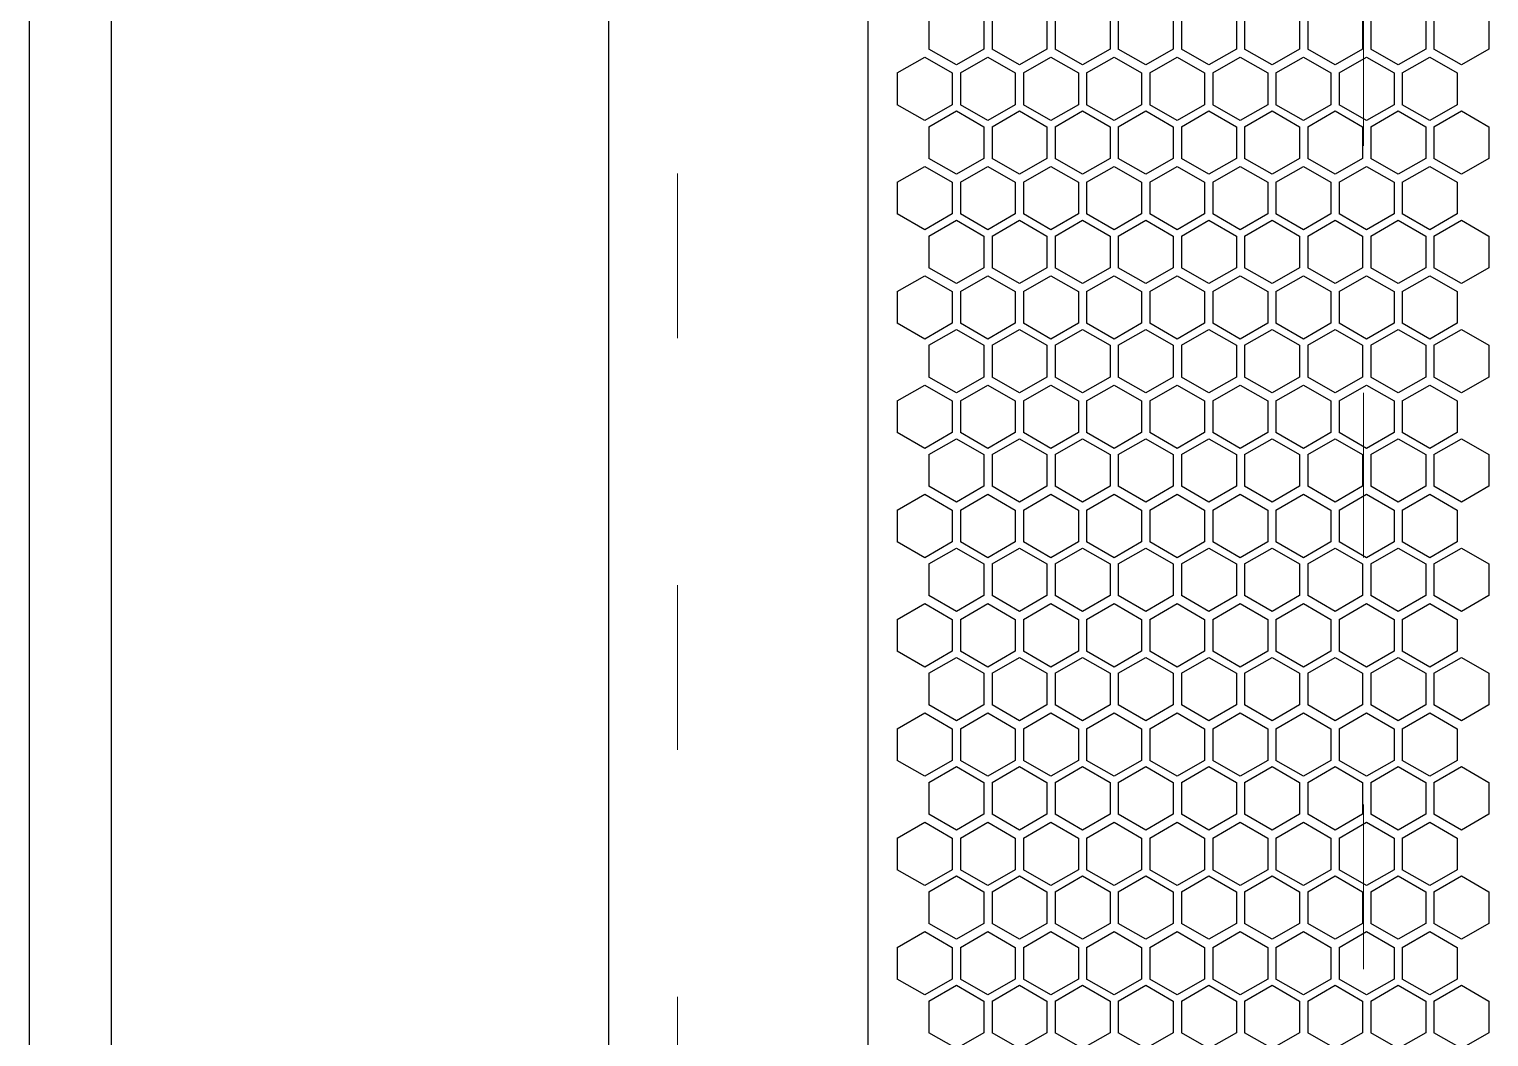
# Model space of a CAD drawing. Extents: x 61367 to 140945, y -1257 to 25588.
# Drawn here: x 72317.7 to 72530.4, y 20064.2 to 20211.1 of the extents above; entities that cross this region are included whole.
import ezdxf

# ---------------------------------------------------------------- set-up
doc = ezdxf.new("R2010")
doc.units = 0
doc.header["$MEASUREMENT"] = 0
doc.linetypes.add('ACAD_ISO03W100', pattern=[30, 12, -18])
doc.layers.get('0').update_dxf_attribs({"linetype": 'CONTINUOUS'})
for name, color, linetype in [('4212-68099_1_0', 7, 'CONTINUOUS'), ('4212-73754_1_0', 7, 'CONTINUOUS'), ('4215-0412-2_0', 7, 'CONTINUOUS')]:
    doc.layers.add(name, color=color, linetype=linetype)
doc.layers.add('THICK', color=7, linetype='CONTINUOUS', lineweight=0)

# ---------------------------------------------------------------- blocks, each defined once
blk = doc.blocks.new('RY6TU6TYR6Y')
at = {"layer": 'THICK', "color": 1, "linetype": 'ACAD_ISO03W100', "ltscale": 2}
blk.add_lwpolyline([(74847.97, -88359.81), (74947.97, -88359.81), (74947.97, -90811.81), (74847.97, -90811.81)], close=True, dxfattribs=at)
blk = doc.blocks.new('ERGRTHTHRT')
at = {"layer": '4212-68099_1_0', "color": 7, "linetype": 'Continuous'}
blk.add_line((-37959.56, -69588.16), (-37959.56, -67513.16), dxfattribs=at)
at = {"layer": '4212-73754_1_0', "color": 7, "linetype": 'Continuous'}
blk.add_line((-37971.56, -67514.86), (-37971.56, -68535.66), dxfattribs=at)
at = {"layer": '4215-0412-2_0', "color": 7, "linetype": 'Continuous'}
for p, q in [((-37849.25, -68019.48), (-37849.25, -67590.88)), ((-37887.05, -68016.48), (-37887.05, -67593.88)), ((-37840.41, -67730.43), (-37840.41, -67735.05)), ((-37832.41, -67730.43), (-37832.41, -67735.05)), ((-37831.21, -67730.43), (-37831.21, -67735.05)), ((-37823.21, -67730.43), (-37823.21, -67735.05)), ((-37822.01, -67730.43), (-37822.01, -67735.05)), ((-37814.01, -67730.43), (-37814.01, -67735.05)), ((-37812.81, -67730.43), (-37812.81, -67735.05)), ((-37804.81, -67730.43), (-37804.81, -67735.05)), ((-37803.61, -67730.43), (-37803.61, -67735.05)), ((-37795.61, -67730.43), (-37795.61, -67735.05)), ((-37794.41, -67730.43), (-37794.41, -67735.05)), ((-37786.41, -67730.43), (-37786.41, -67735.05)), ((-37785.21, -67730.43), (-37785.21, -67735.05)), ((-37777.21, -67730.43), (-37777.21, -67735.05)), ((-37776.01, -67730.43), (-37776.01, -67735.05)), ((-37768.01, -67730.43), (-37768.01, -67735.05)), ((-37766.81, -67730.43), (-37766.81, -67735.05)), ((-37758.81, -67730.43), (-37758.81, -67735.05)), ((-37845.03, -67738.53), (-37841.03, -67736.22)), ((-37841.03, -67736.22), (-37837.03, -67738.53)), ((-37836.41, -67737.36), (-37840.41, -67735.05)), ((-37832.41, -67735.05), (-37836.41, -67737.36)), ((-37835.83, -67738.53), (-37831.83, -67736.22)), ((-37831.83, -67736.22), (-37827.83, -67738.53)), ((-37827.21, -67737.36), (-37831.21, -67735.05)), ((-37823.21, -67735.05), (-37827.21, -67737.36)), ((-37826.63, -67738.53), (-37822.63, -67736.22)), ((-37822.63, -67736.22), (-37818.63, -67738.53)), ((-37818.01, -67737.36), (-37822.01, -67735.05)), ((-37814.01, -67735.05), (-37818.01, -67737.36)), ((-37817.43, -67738.53), (-37813.43, -67736.22)), ((-37813.43, -67736.22), (-37809.43, -67738.53)), ((-37808.81, -67737.36), (-37812.81, -67735.05)), ((-37804.81, -67735.05), (-37808.81, -67737.36)), ((-37808.23, -67738.53), (-37804.23, -67736.22)), ((-37804.23, -67736.22), (-37800.23, -67738.53)), ((-37799.61, -67737.36), (-37803.61, -67735.05)), ((-37795.61, -67735.05), (-37799.61, -67737.36)), ((-37799.03, -67738.53), (-37795.03, -67736.22)), ((-37795.03, -67736.22), (-37791.03, -67738.53)), ((-37790.41, -67737.36), (-37794.41, -67735.05)), ((-37786.41, -67735.05), (-37790.41, -67737.36)), ((-37789.83, -67738.53), (-37785.83, -67736.22)), ((-37785.83, -67736.22), (-37781.83, -67738.53)), ((-37781.21, -67737.36), (-37785.21, -67735.05)), ((-37777.21, -67735.05), (-37781.21, -67737.36)), ((-37780.63, -67738.53), (-37776.63, -67736.22)), ((-37776.63, -67736.22), (-37772.63, -67738.53)), ((-37772.01, -67737.36), (-37776.01, -67735.05)), ((-37768.01, -67735.05), (-37772.01, -67737.36)), ((-37771.43, -67738.53), (-37767.43, -67736.22)), ((-37767.43, -67736.22), (-37763.43, -67738.53)), ((-37762.81, -67737.36), (-37766.81, -67735.05)), ((-37758.81, -67735.05), (-37762.81, -67737.36)), ((-37845.03, -67738.53), (-37845.03, -67743.15)), ((-37837.03, -67738.53), (-37837.03, -67743.15)), ((-37835.83, -67738.53), (-37835.83, -67743.15)), ((-37827.83, -67738.53), (-37827.83, -67743.15)), ((-37826.63, -67738.53), (-37826.63, -67743.15)), ((-37818.63, -67738.53), (-37818.63, -67743.15)), ((-37817.43, -67738.53), (-37817.43, -67743.15)), ((-37809.43, -67738.53), (-37809.43, -67743.15)), ((-37808.23, -67738.53), (-37808.23, -67743.15)), ((-37800.23, -67738.53), (-37800.23, -67743.15)), ((-37799.03, -67738.53), (-37799.03, -67743.15)), ((-37791.03, -67738.53), (-37791.03, -67743.15)), ((-37789.83, -67738.53), (-37789.83, -67743.15)), ((-37781.83, -67738.53), (-37781.83, -67743.15)), ((-37780.63, -67738.53), (-37780.63, -67743.15)), ((-37772.63, -67738.53), (-37772.63, -67743.15)), ((-37771.43, -67738.53), (-37771.43, -67743.15)), ((-37763.43, -67738.53), (-37763.43, -67743.15)), ((-37841.03, -67745.46), (-37845.03, -67743.15)), ((-37837.03, -67743.15), (-37841.03, -67745.46)), ((-37840.41, -67746.36), (-37836.41, -67744.05)), ((-37836.41, -67744.05), (-37832.41, -67746.36)), ((-37831.83, -67745.46), (-37835.83, -67743.15)), ((-37827.83, -67743.15), (-37831.83, -67745.46)), ((-37831.21, -67746.36), (-37827.21, -67744.05)), ((-37827.21, -67744.05), (-37823.21, -67746.36)), ((-37822.63, -67745.46), (-37826.63, -67743.15)), ((-37818.63, -67743.15), (-37822.63, -67745.46)), ((-37822.01, -67746.36), (-37818.01, -67744.05)), ((-37818.01, -67744.05), (-37814.01, -67746.36)), ((-37813.43, -67745.46), (-37817.43, -67743.15)), ((-37809.43, -67743.15), (-37813.43, -67745.46)), ((-37812.81, -67746.36), (-37808.81, -67744.05)), ((-37808.81, -67744.05), (-37804.81, -67746.36)), ((-37804.23, -67745.46), (-37808.23, -67743.15)), ((-37800.23, -67743.15), (-37804.23, -67745.46)), ((-37803.61, -67746.36), (-37799.61, -67744.05)), ((-37799.61, -67744.05), (-37795.61, -67746.36)), ((-37795.03, -67745.46), (-37799.03, -67743.15)), ((-37791.03, -67743.15), (-37795.03, -67745.46)), ((-37794.41, -67746.36), (-37790.41, -67744.05)), ((-37790.41, -67744.05), (-37786.41, -67746.36)), ((-37785.83, -67745.46), (-37789.83, -67743.15)), ((-37781.83, -67743.15), (-37785.83, -67745.46)), ((-37785.21, -67746.36), (-37781.21, -67744.05)), ((-37781.21, -67744.05), (-37777.21, -67746.36)), ((-37776.63, -67745.46), (-37780.63, -67743.15)), ((-37772.63, -67743.15), (-37776.63, -67745.46)), ((-37776.01, -67746.36), (-37772.01, -67744.05)), ((-37772.01, -67744.05), (-37768.01, -67746.36)), ((-37767.43, -67745.46), (-37771.43, -67743.15)), ((-37763.43, -67743.15), (-37767.43, -67745.46)), ((-37766.81, -67746.36), (-37762.81, -67744.05)), ((-37762.81, -67744.05), (-37758.81, -67746.36)), ((-37840.41, -67746.36), (-37840.41, -67750.98)), ((-37832.41, -67746.36), (-37832.41, -67750.98)), ((-37831.21, -67746.36), (-37831.21, -67750.98)), ((-37823.21, -67746.36), (-37823.21, -67750.98)), ((-37822.01, -67746.36), (-37822.01, -67750.98)), ((-37814.01, -67746.36), (-37814.01, -67750.98)), ((-37812.81, -67746.36), (-37812.81, -67750.98)), ((-37804.81, -67746.36), (-37804.81, -67750.98)), ((-37803.61, -67746.36), (-37803.61, -67750.98)), ((-37795.61, -67746.36), (-37795.61, -67750.98)), ((-37794.41, -67746.36), (-37794.41, -67750.98)), ((-37786.41, -67746.36), (-37786.41, -67750.98)), ((-37785.21, -67746.36), (-37785.21, -67750.98)), ((-37777.21, -67746.36), (-37777.21, -67750.98)), ((-37776.01, -67746.36), (-37776.01, -67750.98)), ((-37768.01, -67746.36), (-37768.01, -67750.98)), ((-37766.81, -67746.36), (-37766.81, -67750.98)), ((-37758.81, -67746.36), (-37758.81, -67750.98)), ((-37836.41, -67753.29), (-37840.41, -67750.98)), ((-37832.41, -67750.98), (-37836.41, -67753.29)), ((-37827.21, -67753.29), (-37831.21, -67750.98)), ((-37823.21, -67750.98), (-37827.21, -67753.29)), ((-37818.01, -67753.29), (-37822.01, -67750.98)), ((-37814.01, -67750.98), (-37818.01, -67753.29)), ((-37808.81, -67753.29), (-37812.81, -67750.98)), ((-37804.81, -67750.98), (-37808.81, -67753.29)), ((-37799.61, -67753.29), (-37803.61, -67750.98)), ((-37795.61, -67750.98), (-37799.61, -67753.29)), ((-37790.41, -67753.29), (-37794.41, -67750.98)), ((-37786.41, -67750.98), (-37790.41, -67753.29)), ((-37781.21, -67753.29), (-37785.21, -67750.98)), ((-37777.21, -67750.98), (-37781.21, -67753.29)), ((-37772.01, -67753.29), (-37776.01, -67750.98)), ((-37768.01, -67750.98), (-37772.01, -67753.29)), ((-37762.81, -67753.29), (-37766.81, -67750.98)), ((-37758.81, -67750.98), (-37762.81, -67753.29)), ((-37845.03, -67754.46), (-37841.03, -67752.15)), ((-37841.03, -67752.15), (-37837.03, -67754.46)), ((-37835.83, -67754.46), (-37831.83, -67752.15)), ((-37831.83, -67752.15), (-37827.83, -67754.46)), ((-37826.63, -67754.46), (-37822.63, -67752.15)), ((-37822.63, -67752.15), (-37818.63, -67754.46)), ((-37817.43, -67754.46), (-37813.43, -67752.15)), ((-37813.43, -67752.15), (-37809.43, -67754.46)), ((-37808.23, -67754.46), (-37804.23, -67752.15)), ((-37804.23, -67752.15), (-37800.23, -67754.46)), ((-37799.03, -67754.46), (-37795.03, -67752.15)), ((-37795.03, -67752.15), (-37791.03, -67754.46)), ((-37789.83, -67754.46), (-37785.83, -67752.15)), ((-37785.83, -67752.15), (-37781.83, -67754.46)), ((-37780.63, -67754.46), (-37776.63, -67752.15)), ((-37776.63, -67752.15), (-37772.63, -67754.46)), ((-37771.43, -67754.46), (-37767.43, -67752.15)), ((-37767.43, -67752.15), (-37763.43, -67754.46)), ((-37845.03, -67754.46), (-37845.03, -67759.08)), ((-37837.03, -67754.46), (-37837.03, -67759.08)), ((-37835.83, -67754.46), (-37835.83, -67759.08)), ((-37827.83, -67754.46), (-37827.83, -67759.08)), ((-37826.63, -67754.46), (-37826.63, -67759.08)), ((-37818.63, -67754.46), (-37818.63, -67759.08)), ((-37817.43, -67754.46), (-37817.43, -67759.08)), ((-37809.43, -67754.46), (-37809.43, -67759.08)), ((-37808.23, -67754.46), (-37808.23, -67759.08)), ((-37800.23, -67754.46), (-37800.23, -67759.08)), ((-37799.03, -67754.46), (-37799.03, -67759.08)), ((-37791.03, -67754.46), (-37791.03, -67759.08)), ((-37789.83, -67754.46), (-37789.83, -67759.08)), ((-37781.83, -67754.46), (-37781.83, -67759.08)), ((-37780.63, -67754.46), (-37780.63, -67759.08)), ((-37772.63, -67754.46), (-37772.63, -67759.08)), ((-37771.43, -67754.46), (-37771.43, -67759.08)), ((-37763.43, -67754.46), (-37763.43, -67759.08)), ((-37841.03, -67761.39), (-37845.03, -67759.08)), ((-37837.03, -67759.08), (-37841.03, -67761.39)), ((-37831.83, -67761.39), (-37835.83, -67759.08)), ((-37827.83, -67759.08), (-37831.83, -67761.39)), ((-37822.63, -67761.39), (-37826.63, -67759.08)), ((-37818.63, -67759.08), (-37822.63, -67761.39)), ((-37813.43, -67761.39), (-37817.43, -67759.08)), ((-37809.43, -67759.08), (-37813.43, -67761.39)), ((-37804.23, -67761.39), (-37808.23, -67759.08)), ((-37800.23, -67759.08), (-37804.23, -67761.39)), ((-37795.03, -67761.39), (-37799.03, -67759.08)), ((-37791.03, -67759.08), (-37795.03, -67761.39)), ((-37785.83, -67761.39), (-37789.83, -67759.08)), ((-37781.83, -67759.08), (-37785.83, -67761.39)), ((-37776.63, -67761.39), (-37780.63, -67759.08)), ((-37772.63, -67759.08), (-37776.63, -67761.39)), ((-37767.43, -67761.39), (-37771.43, -67759.08)), ((-37763.43, -67759.08), (-37767.43, -67761.39)), ((-37840.41, -67762.29), (-37836.41, -67759.98)), ((-37836.41, -67759.98), (-37832.41, -67762.29)), ((-37831.21, -67762.29), (-37827.21, -67759.98)), ((-37827.21, -67759.98), (-37823.21, -67762.29)), ((-37822.01, -67762.29), (-37818.01, -67759.98)), ((-37818.01, -67759.98), (-37814.01, -67762.29)), ((-37812.81, -67762.29), (-37808.81, -67759.98)), ((-37808.81, -67759.98), (-37804.81, -67762.29)), ((-37803.61, -67762.29), (-37799.61, -67759.98)), ((-37799.61, -67759.98), (-37795.61, -67762.29)), ((-37794.41, -67762.29), (-37790.41, -67759.98)), ((-37790.41, -67759.98), (-37786.41, -67762.29)), ((-37785.21, -67762.29), (-37781.21, -67759.98)), ((-37781.21, -67759.98), (-37777.21, -67762.29)), ((-37776.01, -67762.29), (-37772.01, -67759.98)), ((-37772.01, -67759.98), (-37768.01, -67762.29)), ((-37766.81, -67762.29), (-37762.81, -67759.98)), ((-37762.81, -67759.98), (-37758.81, -67762.29)), ((-37840.41, -67762.29), (-37840.41, -67766.91)), ((-37832.41, -67762.29), (-37832.41, -67766.91)), ((-37831.21, -67762.29), (-37831.21, -67766.91)), ((-37823.21, -67762.29), (-37823.21, -67766.91)), ((-37822.01, -67762.29), (-37822.01, -67766.91)), ((-37814.01, -67762.29), (-37814.01, -67766.91)), ((-37812.81, -67762.29), (-37812.81, -67766.91)), ((-37804.81, -67762.29), (-37804.81, -67766.91)), ((-37803.61, -67762.29), (-37803.61, -67766.91)), ((-37795.61, -67762.29), (-37795.61, -67766.91)), ((-37794.41, -67762.29), (-37794.41, -67766.91)), ((-37786.41, -67762.29), (-37786.41, -67766.91)), ((-37785.21, -67762.29), (-37785.21, -67766.91)), ((-37777.21, -67762.29), (-37777.21, -67766.91)), ((-37776.01, -67762.29), (-37776.01, -67766.91)), ((-37768.01, -67762.29), (-37768.01, -67766.91)), ((-37766.81, -67762.29), (-37766.81, -67766.91)), ((-37758.81, -67762.29), (-37758.81, -67766.91)), ((-37845.03, -67770.39), (-37841.03, -67768.08)), ((-37841.03, -67768.08), (-37837.03, -67770.39)), ((-37836.41, -67769.22), (-37840.41, -67766.91)), ((-37832.41, -67766.91), (-37836.41, -67769.22)), ((-37835.83, -67770.39), (-37831.83, -67768.08)), ((-37831.83, -67768.08), (-37827.83, -67770.39)), ((-37827.21, -67769.22), (-37831.21, -67766.91)), ((-37823.21, -67766.91), (-37827.21, -67769.22)), ((-37826.63, -67770.39), (-37822.63, -67768.08)), ((-37822.63, -67768.08), (-37818.63, -67770.39)), ((-37818.01, -67769.22), (-37822.01, -67766.91)), ((-37814.01, -67766.91), (-37818.01, -67769.22)), ((-37817.43, -67770.39), (-37813.43, -67768.08)), ((-37813.43, -67768.08), (-37809.43, -67770.39)), ((-37808.81, -67769.22), (-37812.81, -67766.91)), ((-37804.81, -67766.91), (-37808.81, -67769.22)), ((-37808.23, -67770.39), (-37804.23, -67768.08)), ((-37804.23, -67768.08), (-37800.23, -67770.39)), ((-37799.61, -67769.22), (-37803.61, -67766.91)), ((-37795.61, -67766.91), (-37799.61, -67769.22)), ((-37799.03, -67770.39), (-37795.03, -67768.08)), ((-37795.03, -67768.08), (-37791.03, -67770.39)), ((-37790.41, -67769.22), (-37794.41, -67766.91)), ((-37786.41, -67766.91), (-37790.41, -67769.22)), ((-37789.83, -67770.39), (-37785.83, -67768.08)), ((-37785.83, -67768.08), (-37781.83, -67770.39)), ((-37781.21, -67769.22), (-37785.21, -67766.91)), ((-37777.21, -67766.91), (-37781.21, -67769.22)), ((-37780.63, -67770.39), (-37776.63, -67768.08)), ((-37776.63, -67768.08), (-37772.63, -67770.39)), ((-37772.01, -67769.22), (-37776.01, -67766.91)), ((-37768.01, -67766.91), (-37772.01, -67769.22)), ((-37771.43, -67770.39), (-37767.43, -67768.08)), ((-37767.43, -67768.08), (-37763.43, -67770.39)), ((-37762.81, -67769.22), (-37766.81, -67766.91)), ((-37758.81, -67766.91), (-37762.81, -67769.22)), ((-37845.03, -67770.39), (-37845.03, -67775.01)), ((-37837.03, -67770.39), (-37837.03, -67775.01)), ((-37835.83, -67770.39), (-37835.83, -67775.01)), ((-37827.83, -67770.39), (-37827.83, -67775.01)), ((-37826.63, -67770.39), (-37826.63, -67775.01)), ((-37818.63, -67770.39), (-37818.63, -67775.01)), ((-37817.43, -67770.39), (-37817.43, -67775.01)), ((-37809.43, -67770.39), (-37809.43, -67775.01)), ((-37808.23, -67770.39), (-37808.23, -67775.01)), ((-37800.23, -67770.39), (-37800.23, -67775.01)), ((-37799.03, -67770.39), (-37799.03, -67775.01)), ((-37791.03, -67770.39), (-37791.03, -67775.01)), ((-37789.83, -67770.39), (-37789.83, -67775.01)), ((-37781.83, -67770.39), (-37781.83, -67775.01)), ((-37780.63, -67770.39), (-37780.63, -67775.01)), ((-37772.63, -67770.39), (-37772.63, -67775.01)), ((-37771.43, -67770.39), (-37771.43, -67775.01)), ((-37763.43, -67770.39), (-37763.43, -67775.01)), ((-37841.03, -67777.32), (-37845.03, -67775.01)), ((-37837.03, -67775.01), (-37841.03, -67777.32)), ((-37840.41, -67778.22), (-37836.41, -67775.91)), ((-37836.41, -67775.91), (-37832.41, -67778.22)), ((-37831.83, -67777.32), (-37835.83, -67775.01)), ((-37827.83, -67775.01), (-37831.83, -67777.32)), ((-37831.21, -67778.22), (-37827.21, -67775.91)), ((-37827.21, -67775.91), (-37823.21, -67778.22)), ((-37822.63, -67777.32), (-37826.63, -67775.01)), ((-37818.63, -67775.01), (-37822.63, -67777.32)), ((-37822.01, -67778.22), (-37818.01, -67775.91)), ((-37818.01, -67775.91), (-37814.01, -67778.22)), ((-37813.43, -67777.32), (-37817.43, -67775.01)), ((-37809.43, -67775.01), (-37813.43, -67777.32)), ((-37812.81, -67778.22), (-37808.81, -67775.91)), ((-37808.81, -67775.91), (-37804.81, -67778.22)), ((-37804.23, -67777.32), (-37808.23, -67775.01)), ((-37800.23, -67775.01), (-37804.23, -67777.32)), ((-37803.61, -67778.22), (-37799.61, -67775.91)), ((-37799.61, -67775.91), (-37795.61, -67778.22)), ((-37795.03, -67777.32), (-37799.03, -67775.01)), ((-37791.03, -67775.01), (-37795.03, -67777.32)), ((-37794.41, -67778.22), (-37790.41, -67775.91)), ((-37790.41, -67775.91), (-37786.41, -67778.22)), ((-37785.83, -67777.32), (-37789.83, -67775.01)), ((-37781.83, -67775.01), (-37785.83, -67777.32)), ((-37785.21, -67778.22), (-37781.21, -67775.91)), ((-37781.21, -67775.91), (-37777.21, -67778.22)), ((-37776.63, -67777.32), (-37780.63, -67775.01)), ((-37772.63, -67775.01), (-37776.63, -67777.32)), ((-37776.01, -67778.22), (-37772.01, -67775.91)), ((-37772.01, -67775.91), (-37768.01, -67778.22)), ((-37767.43, -67777.32), (-37771.43, -67775.01)), ((-37763.43, -67775.01), (-37767.43, -67777.32)), ((-37766.81, -67778.22), (-37762.81, -67775.91)), ((-37762.81, -67775.91), (-37758.81, -67778.22)), ((-37840.41, -67778.22), (-37840.41, -67782.84)), ((-37832.41, -67778.22), (-37832.41, -67782.84)), ((-37831.21, -67778.22), (-37831.21, -67782.84)), ((-37823.21, -67778.22), (-37823.21, -67782.84)), ((-37822.01, -67778.22), (-37822.01, -67782.84)), ((-37814.01, -67778.22), (-37814.01, -67782.84)), ((-37812.81, -67778.22), (-37812.81, -67782.84)), ((-37804.81, -67778.22), (-37804.81, -67782.84)), ((-37803.61, -67778.22), (-37803.61, -67782.84)), ((-37795.61, -67778.22), (-37795.61, -67782.84)), ((-37794.41, -67778.22), (-37794.41, -67782.84)), ((-37786.41, -67778.22), (-37786.41, -67782.84)), ((-37785.21, -67778.22), (-37785.21, -67782.84)), ((-37777.21, -67778.22), (-37777.21, -67782.84)), ((-37776.01, -67778.22), (-37776.01, -67782.84)), ((-37768.01, -67778.22), (-37768.01, -67782.84)), ((-37766.81, -67778.22), (-37766.81, -67782.84)), ((-37758.81, -67778.22), (-37758.81, -67782.84)), ((-37836.41, -67785.15), (-37840.41, -67782.84)), ((-37832.41, -67782.84), (-37836.41, -67785.15)), ((-37827.21, -67785.15), (-37831.21, -67782.84)), ((-37823.21, -67782.84), (-37827.21, -67785.15)), ((-37818.01, -67785.15), (-37822.01, -67782.84)), ((-37814.01, -67782.84), (-37818.01, -67785.15)), ((-37808.81, -67785.15), (-37812.81, -67782.84)), ((-37804.81, -67782.84), (-37808.81, -67785.15)), ((-37799.61, -67785.15), (-37803.61, -67782.84)), ((-37795.61, -67782.84), (-37799.61, -67785.15)), ((-37790.41, -67785.15), (-37794.41, -67782.84)), ((-37786.41, -67782.84), (-37790.41, -67785.15)), ((-37781.21, -67785.15), (-37785.21, -67782.84)), ((-37777.21, -67782.84), (-37781.21, -67785.15)), ((-37772.01, -67785.15), (-37776.01, -67782.84)), ((-37768.01, -67782.84), (-37772.01, -67785.15)), ((-37762.81, -67785.15), (-37766.81, -67782.84)), ((-37758.81, -67782.84), (-37762.81, -67785.15)), ((-37845.03, -67786.32), (-37841.03, -67784.01)), ((-37841.03, -67784.01), (-37837.03, -67786.32)), ((-37835.83, -67786.32), (-37831.83, -67784.01)), ((-37831.83, -67784.01), (-37827.83, -67786.32)), ((-37826.63, -67786.32), (-37822.63, -67784.01)), ((-37822.63, -67784.01), (-37818.63, -67786.32)), ((-37817.43, -67786.32), (-37813.43, -67784.01)), ((-37813.43, -67784.01), (-37809.43, -67786.32)), ((-37808.23, -67786.32), (-37804.23, -67784.01)), ((-37804.23, -67784.01), (-37800.23, -67786.32)), ((-37799.03, -67786.32), (-37795.03, -67784.01)), ((-37795.03, -67784.01), (-37791.03, -67786.32)), ((-37789.83, -67786.32), (-37785.83, -67784.01)), ((-37785.83, -67784.01), (-37781.83, -67786.32)), ((-37780.63, -67786.32), (-37776.63, -67784.01)), ((-37776.63, -67784.01), (-37772.63, -67786.32)), ((-37771.43, -67786.32), (-37767.43, -67784.01)), ((-37767.43, -67784.01), (-37763.43, -67786.32)), ((-37845.03, -67786.32), (-37845.03, -67790.94)), ((-37837.03, -67786.32), (-37837.03, -67790.94)), ((-37835.83, -67786.32), (-37835.83, -67790.94)), ((-37827.83, -67786.32), (-37827.83, -67790.94)), ((-37826.63, -67786.32), (-37826.63, -67790.94)), ((-37818.63, -67786.32), (-37818.63, -67790.94)), ((-37817.43, -67786.32), (-37817.43, -67790.94)), ((-37809.43, -67786.32), (-37809.43, -67790.94)), ((-37808.23, -67786.32), (-37808.23, -67790.94)), ((-37800.23, -67786.32), (-37800.23, -67790.94)), ((-37799.03, -67786.32), (-37799.03, -67790.94)), ((-37791.03, -67786.32), (-37791.03, -67790.94)), ((-37789.83, -67786.32), (-37789.83, -67790.94)), ((-37781.83, -67786.32), (-37781.83, -67790.94)), ((-37780.63, -67786.32), (-37780.63, -67790.94)), ((-37772.63, -67786.32), (-37772.63, -67790.94)), ((-37771.43, -67786.32), (-37771.43, -67790.94)), ((-37763.43, -67786.32), (-37763.43, -67790.94)), ((-37841.03, -67793.25), (-37845.03, -67790.94)), ((-37837.03, -67790.94), (-37841.03, -67793.25)), ((-37831.83, -67793.25), (-37835.83, -67790.94)), ((-37827.83, -67790.94), (-37831.83, -67793.25)), ((-37822.63, -67793.25), (-37826.63, -67790.94)), ((-37818.63, -67790.94), (-37822.63, -67793.25)), ((-37813.43, -67793.25), (-37817.43, -67790.94)), ((-37809.43, -67790.94), (-37813.43, -67793.25)), ((-37804.23, -67793.25), (-37808.23, -67790.94)), ((-37800.23, -67790.94), (-37804.23, -67793.25)), ((-37795.03, -67793.25), (-37799.03, -67790.94)), ((-37791.03, -67790.94), (-37795.03, -67793.25)), ((-37785.83, -67793.25), (-37789.83, -67790.94)), ((-37781.83, -67790.94), (-37785.83, -67793.25)), ((-37776.63, -67793.25), (-37780.63, -67790.94)), ((-37772.63, -67790.94), (-37776.63, -67793.25)), ((-37767.43, -67793.25), (-37771.43, -67790.94)), ((-37763.43, -67790.94), (-37767.43, -67793.25)), ((-37840.41, -67794.15), (-37836.41, -67791.84)), ((-37836.41, -67791.84), (-37832.41, -67794.15)), ((-37831.21, -67794.15), (-37827.21, -67791.84)), ((-37827.21, -67791.84), (-37823.21, -67794.15)), ((-37822.01, -67794.15), (-37818.01, -67791.84)), ((-37818.01, -67791.84), (-37814.01, -67794.15)), ((-37812.81, -67794.15), (-37808.81, -67791.84)), ((-37808.81, -67791.84), (-37804.81, -67794.15)), ((-37803.61, -67794.15), (-37799.61, -67791.84)), ((-37799.61, -67791.84), (-37795.61, -67794.15)), ((-37794.41, -67794.15), (-37790.41, -67791.84)), ((-37790.41, -67791.84), (-37786.41, -67794.15)), ((-37785.21, -67794.15), (-37781.21, -67791.84)), ((-37781.21, -67791.84), (-37777.21, -67794.15)), ((-37776.01, -67794.15), (-37772.01, -67791.84)), ((-37772.01, -67791.84), (-37768.01, -67794.15)), ((-37766.81, -67794.15), (-37762.81, -67791.84)), ((-37762.81, -67791.84), (-37758.81, -67794.15)), ((-37840.41, -67794.15), (-37840.41, -67798.77)), ((-37832.41, -67794.15), (-37832.41, -67798.77)), ((-37831.21, -67794.15), (-37831.21, -67798.77)), ((-37823.21, -67794.15), (-37823.21, -67798.77)), ((-37822.01, -67794.15), (-37822.01, -67798.77)), ((-37814.01, -67794.15), (-37814.01, -67798.77)), ((-37812.81, -67794.15), (-37812.81, -67798.77)), ((-37804.81, -67794.15), (-37804.81, -67798.77)), ((-37803.61, -67794.15), (-37803.61, -67798.77)), ((-37795.61, -67794.15), (-37795.61, -67798.77)), ((-37794.41, -67794.15), (-37794.41, -67798.77)), ((-37786.41, -67794.15), (-37786.41, -67798.77)), ((-37785.21, -67794.15), (-37785.21, -67798.77)), ((-37777.21, -67794.15), (-37777.21, -67798.77)), ((-37776.01, -67794.15), (-37776.01, -67798.77)), ((-37768.01, -67794.15), (-37768.01, -67798.77)), ((-37766.81, -67794.15), (-37766.81, -67798.77)), ((-37758.81, -67794.15), (-37758.81, -67798.77)), ((-37845.03, -67802.25), (-37841.03, -67799.94)), ((-37841.03, -67799.94), (-37837.03, -67802.25)), ((-37836.41, -67801.08), (-37840.41, -67798.77)), ((-37832.41, -67798.77), (-37836.41, -67801.08)), ((-37835.83, -67802.25), (-37831.83, -67799.94)), ((-37831.83, -67799.94), (-37827.83, -67802.25)), ((-37827.21, -67801.08), (-37831.21, -67798.77)), ((-37823.21, -67798.77), (-37827.21, -67801.08)), ((-37826.63, -67802.25), (-37822.63, -67799.94)), ((-37822.63, -67799.94), (-37818.63, -67802.25)), ((-37818.01, -67801.08), (-37822.01, -67798.77)), ((-37814.01, -67798.77), (-37818.01, -67801.08)), ((-37817.43, -67802.25), (-37813.43, -67799.94)), ((-37813.43, -67799.94), (-37809.43, -67802.25)), ((-37808.81, -67801.08), (-37812.81, -67798.77)), ((-37804.81, -67798.77), (-37808.81, -67801.08)), ((-37808.23, -67802.25), (-37804.23, -67799.94)), ((-37804.23, -67799.94), (-37800.23, -67802.25)), ((-37799.61, -67801.08), (-37803.61, -67798.77)), ((-37795.61, -67798.77), (-37799.61, -67801.08)), ((-37799.03, -67802.25), (-37795.03, -67799.94)), ((-37795.03, -67799.94), (-37791.03, -67802.25)), ((-37790.41, -67801.08), (-37794.41, -67798.77)), ((-37786.41, -67798.77), (-37790.41, -67801.08)), ((-37789.83, -67802.25), (-37785.83, -67799.94)), ((-37785.83, -67799.94), (-37781.83, -67802.25)), ((-37781.21, -67801.08), (-37785.21, -67798.77)), ((-37777.21, -67798.77), (-37781.21, -67801.08)), ((-37780.63, -67802.25), (-37776.63, -67799.94)), ((-37776.63, -67799.94), (-37772.63, -67802.25)), ((-37772.01, -67801.08), (-37776.01, -67798.77)), ((-37768.01, -67798.77), (-37772.01, -67801.08)), ((-37771.43, -67802.25), (-37767.43, -67799.94)), ((-37767.43, -67799.94), (-37763.43, -67802.25)), ((-37762.81, -67801.08), (-37766.81, -67798.77)), ((-37758.81, -67798.77), (-37762.81, -67801.08)), ((-37845.03, -67802.25), (-37845.03, -67806.87)), ((-37837.03, -67802.25), (-37837.03, -67806.87)), ((-37835.83, -67802.25), (-37835.83, -67806.87)), ((-37827.83, -67802.25), (-37827.83, -67806.87)), ((-37826.63, -67802.25), (-37826.63, -67806.87)), ((-37818.63, -67802.25), (-37818.63, -67806.87)), ((-37817.43, -67802.25), (-37817.43, -67806.87)), ((-37809.43, -67802.25), (-37809.43, -67806.87)), ((-37808.23, -67802.25), (-37808.23, -67806.87)), ((-37800.23, -67802.25), (-37800.23, -67806.87)), ((-37799.03, -67802.25), (-37799.03, -67806.87)), ((-37791.03, -67802.25), (-37791.03, -67806.87)), ((-37789.83, -67802.25), (-37789.83, -67806.87)), ((-37781.83, -67802.25), (-37781.83, -67806.87)), ((-37780.63, -67802.25), (-37780.63, -67806.87)), ((-37772.63, -67802.25), (-37772.63, -67806.87)), ((-37771.43, -67802.25), (-37771.43, -67806.87)), ((-37763.43, -67802.25), (-37763.43, -67806.87)), ((-37841.03, -67809.18), (-37845.03, -67806.87)), ((-37837.03, -67806.87), (-37841.03, -67809.18)), ((-37840.41, -67810.08), (-37836.41, -67807.77)), ((-37836.41, -67807.77), (-37832.41, -67810.08)), ((-37831.83, -67809.18), (-37835.83, -67806.87)), ((-37827.83, -67806.87), (-37831.83, -67809.18)), ((-37831.21, -67810.08), (-37827.21, -67807.77)), ((-37827.21, -67807.77), (-37823.21, -67810.08)), ((-37822.63, -67809.18), (-37826.63, -67806.87)), ((-37818.63, -67806.87), (-37822.63, -67809.18)), ((-37822.01, -67810.08), (-37818.01, -67807.77)), ((-37818.01, -67807.77), (-37814.01, -67810.08)), ((-37813.43, -67809.18), (-37817.43, -67806.87)), ((-37809.43, -67806.87), (-37813.43, -67809.18)), ((-37812.81, -67810.08), (-37808.81, -67807.77)), ((-37808.81, -67807.77), (-37804.81, -67810.08)), ((-37804.23, -67809.18), (-37808.23, -67806.87)), ((-37800.23, -67806.87), (-37804.23, -67809.18)), ((-37803.61, -67810.08), (-37799.61, -67807.77)), ((-37799.61, -67807.77), (-37795.61, -67810.08)), ((-37795.03, -67809.18), (-37799.03, -67806.87)), ((-37791.03, -67806.87), (-37795.03, -67809.18)), ((-37794.41, -67810.08), (-37790.41, -67807.77)), ((-37790.41, -67807.77), (-37786.41, -67810.08)), ((-37785.83, -67809.18), (-37789.83, -67806.87)), ((-37781.83, -67806.87), (-37785.83, -67809.18)), ((-37785.21, -67810.08), (-37781.21, -67807.77)), ((-37781.21, -67807.77), (-37777.21, -67810.08)), ((-37776.63, -67809.18), (-37780.63, -67806.87)), ((-37772.63, -67806.87), (-37776.63, -67809.18)), ((-37776.01, -67810.08), (-37772.01, -67807.77)), ((-37772.01, -67807.77), (-37768.01, -67810.08)), ((-37767.43, -67809.18), (-37771.43, -67806.87)), ((-37763.43, -67806.87), (-37767.43, -67809.18)), ((-37766.81, -67810.08), (-37762.81, -67807.77)), ((-37762.81, -67807.77), (-37758.81, -67810.08)), ((-37840.41, -67810.08), (-37840.41, -67814.7)), ((-37832.41, -67810.08), (-37832.41, -67814.7)), ((-37831.21, -67810.08), (-37831.21, -67814.7)), ((-37823.21, -67810.08), (-37823.21, -67814.7)), ((-37822.01, -67810.08), (-37822.01, -67814.7)), ((-37814.01, -67810.08), (-37814.01, -67814.7)), ((-37812.81, -67810.08), (-37812.81, -67814.7)), ((-37804.81, -67810.08), (-37804.81, -67814.7)), ((-37803.61, -67810.08), (-37803.61, -67814.7)), ((-37795.61, -67810.08), (-37795.61, -67814.7)), ((-37794.41, -67810.08), (-37794.41, -67814.7)), ((-37786.41, -67810.08), (-37786.41, -67814.7)), ((-37785.21, -67810.08), (-37785.21, -67814.7)), ((-37777.21, -67810.08), (-37777.21, -67814.7)), ((-37776.01, -67810.08), (-37776.01, -67814.7)), ((-37768.01, -67810.08), (-37768.01, -67814.7)), ((-37766.81, -67810.08), (-37766.81, -67814.7)), ((-37758.81, -67810.08), (-37758.81, -67814.7)), ((-37836.41, -67817.01), (-37840.41, -67814.7)), ((-37832.41, -67814.7), (-37836.41, -67817.01)), ((-37827.21, -67817.01), (-37831.21, -67814.7)), ((-37823.21, -67814.7), (-37827.21, -67817.01)), ((-37818.01, -67817.01), (-37822.01, -67814.7)), ((-37814.01, -67814.7), (-37818.01, -67817.01)), ((-37808.81, -67817.01), (-37812.81, -67814.7)), ((-37804.81, -67814.7), (-37808.81, -67817.01)), ((-37799.61, -67817.01), (-37803.61, -67814.7)), ((-37795.61, -67814.7), (-37799.61, -67817.01)), ((-37790.41, -67817.01), (-37794.41, -67814.7)), ((-37786.41, -67814.7), (-37790.41, -67817.01)), ((-37781.21, -67817.01), (-37785.21, -67814.7)), ((-37777.21, -67814.7), (-37781.21, -67817.01)), ((-37772.01, -67817.01), (-37776.01, -67814.7)), ((-37768.01, -67814.7), (-37772.01, -67817.01)), ((-37762.81, -67817.01), (-37766.81, -67814.7)), ((-37758.81, -67814.7), (-37762.81, -67817.01)), ((-37845.03, -67818.18), (-37841.03, -67815.87)), ((-37841.03, -67815.87), (-37837.03, -67818.18)), ((-37835.83, -67818.18), (-37831.83, -67815.87)), ((-37831.83, -67815.87), (-37827.83, -67818.18)), ((-37826.63, -67818.18), (-37822.63, -67815.87)), ((-37822.63, -67815.87), (-37818.63, -67818.18)), ((-37817.43, -67818.18), (-37813.43, -67815.87)), ((-37813.43, -67815.87), (-37809.43, -67818.18)), ((-37808.23, -67818.18), (-37804.23, -67815.87)), ((-37804.23, -67815.87), (-37800.23, -67818.18)), ((-37799.03, -67818.18), (-37795.03, -67815.87)), ((-37795.03, -67815.87), (-37791.03, -67818.18)), ((-37789.83, -67818.18), (-37785.83, -67815.87)), ((-37785.83, -67815.87), (-37781.83, -67818.18)), ((-37780.63, -67818.18), (-37776.63, -67815.87)), ((-37776.63, -67815.87), (-37772.63, -67818.18)), ((-37771.43, -67818.18), (-37767.43, -67815.87)), ((-37767.43, -67815.87), (-37763.43, -67818.18)), ((-37845.03, -67818.18), (-37845.03, -67822.8)), ((-37837.03, -67818.18), (-37837.03, -67822.8)), ((-37835.83, -67818.18), (-37835.83, -67822.8)), ((-37827.83, -67818.18), (-37827.83, -67822.8)), ((-37826.63, -67818.18), (-37826.63, -67822.8)), ((-37818.63, -67818.18), (-37818.63, -67822.8)), ((-37817.43, -67818.18), (-37817.43, -67822.8)), ((-37809.43, -67818.18), (-37809.43, -67822.8)), ((-37808.23, -67818.18), (-37808.23, -67822.8)), ((-37800.23, -67818.18), (-37800.23, -67822.8)), ((-37799.03, -67818.18), (-37799.03, -67822.8)), ((-37791.03, -67818.18), (-37791.03, -67822.8)), ((-37789.83, -67818.18), (-37789.83, -67822.8)), ((-37781.83, -67818.18), (-37781.83, -67822.8)), ((-37780.63, -67818.18), (-37780.63, -67822.8)), ((-37772.63, -67818.18), (-37772.63, -67822.8)), ((-37771.43, -67818.18), (-37771.43, -67822.8)), ((-37763.43, -67818.18), (-37763.43, -67822.8)), ((-37841.03, -67825.11), (-37845.03, -67822.8)), ((-37837.03, -67822.8), (-37841.03, -67825.11)), ((-37831.83, -67825.11), (-37835.83, -67822.8)), ((-37827.83, -67822.8), (-37831.83, -67825.11)), ((-37822.63, -67825.11), (-37826.63, -67822.8)), ((-37818.63, -67822.8), (-37822.63, -67825.11)), ((-37813.43, -67825.11), (-37817.43, -67822.8)), ((-37809.43, -67822.8), (-37813.43, -67825.11)), ((-37804.23, -67825.11), (-37808.23, -67822.8)), ((-37800.23, -67822.8), (-37804.23, -67825.11)), ((-37795.03, -67825.11), (-37799.03, -67822.8)), ((-37791.03, -67822.8), (-37795.03, -67825.11)), ((-37785.83, -67825.11), (-37789.83, -67822.8)), ((-37781.83, -67822.8), (-37785.83, -67825.11)), ((-37776.63, -67825.11), (-37780.63, -67822.8)), ((-37772.63, -67822.8), (-37776.63, -67825.11)), ((-37767.43, -67825.11), (-37771.43, -67822.8)), ((-37763.43, -67822.8), (-37767.43, -67825.11)), ((-37840.41, -67826.01), (-37836.41, -67823.7)), ((-37836.41, -67823.7), (-37832.41, -67826.01)), ((-37831.21, -67826.01), (-37827.21, -67823.7)), ((-37827.21, -67823.7), (-37823.21, -67826.01)), ((-37822.01, -67826.01), (-37818.01, -67823.7)), ((-37818.01, -67823.7), (-37814.01, -67826.01)), ((-37812.81, -67826.01), (-37808.81, -67823.7)), ((-37808.81, -67823.7), (-37804.81, -67826.01)), ((-37803.61, -67826.01), (-37799.61, -67823.7)), ((-37799.61, -67823.7), (-37795.61, -67826.01)), ((-37794.41, -67826.01), (-37790.41, -67823.7)), ((-37790.41, -67823.7), (-37786.41, -67826.01)), ((-37785.21, -67826.01), (-37781.21, -67823.7)), ((-37781.21, -67823.7), (-37777.21, -67826.01)), ((-37776.01, -67826.01), (-37772.01, -67823.7)), ((-37772.01, -67823.7), (-37768.01, -67826.01)), ((-37766.81, -67826.01), (-37762.81, -67823.7)), ((-37762.81, -67823.7), (-37758.81, -67826.01)), ((-37840.41, -67826.01), (-37840.41, -67830.63)), ((-37832.41, -67826.01), (-37832.41, -67830.63)), ((-37831.21, -67826.01), (-37831.21, -67830.63)), ((-37823.21, -67826.01), (-37823.21, -67830.63)), ((-37822.01, -67826.01), (-37822.01, -67830.63)), ((-37814.01, -67826.01), (-37814.01, -67830.63)), ((-37812.81, -67826.01), (-37812.81, -67830.63)), ((-37804.81, -67826.01), (-37804.81, -67830.63)), ((-37803.61, -67826.01), (-37803.61, -67830.63)), ((-37795.61, -67826.01), (-37795.61, -67830.63)), ((-37794.41, -67826.01), (-37794.41, -67830.63)), ((-37786.41, -67826.01), (-37786.41, -67830.63)), ((-37785.21, -67826.01), (-37785.21, -67830.63)), ((-37777.21, -67826.01), (-37777.21, -67830.63)), ((-37776.01, -67826.01), (-37776.01, -67830.63)), ((-37768.01, -67826.01), (-37768.01, -67830.63)), ((-37766.81, -67826.01), (-37766.81, -67830.63)), ((-37758.81, -67826.01), (-37758.81, -67830.63)), ((-37845.03, -67834.11), (-37841.03, -67831.8)), ((-37841.03, -67831.8), (-37837.03, -67834.11)), ((-37836.41, -67832.94), (-37840.41, -67830.63)), ((-37832.41, -67830.63), (-37836.41, -67832.94)), ((-37835.83, -67834.11), (-37831.83, -67831.8)), ((-37831.83, -67831.8), (-37827.83, -67834.11)), ((-37827.21, -67832.94), (-37831.21, -67830.63)), ((-37823.21, -67830.63), (-37827.21, -67832.94)), ((-37826.63, -67834.11), (-37822.63, -67831.8)), ((-37822.63, -67831.8), (-37818.63, -67834.11)), ((-37818.01, -67832.94), (-37822.01, -67830.63)), ((-37814.01, -67830.63), (-37818.01, -67832.94)), ((-37817.43, -67834.11), (-37813.43, -67831.8)), ((-37813.43, -67831.8), (-37809.43, -67834.11)), ((-37808.81, -67832.94), (-37812.81, -67830.63)), ((-37804.81, -67830.63), (-37808.81, -67832.94)), ((-37808.23, -67834.11), (-37804.23, -67831.8)), ((-37804.23, -67831.8), (-37800.23, -67834.11)), ((-37799.61, -67832.94), (-37803.61, -67830.63)), ((-37795.61, -67830.63), (-37799.61, -67832.94)), ((-37799.03, -67834.11), (-37795.03, -67831.8)), ((-37795.03, -67831.8), (-37791.03, -67834.11)), ((-37790.41, -67832.94), (-37794.41, -67830.63)), ((-37786.41, -67830.63), (-37790.41, -67832.94)), ((-37789.83, -67834.11), (-37785.83, -67831.8)), ((-37785.83, -67831.8), (-37781.83, -67834.11)), ((-37781.21, -67832.94), (-37785.21, -67830.63)), ((-37777.21, -67830.63), (-37781.21, -67832.94)), ((-37780.63, -67834.11), (-37776.63, -67831.8)), ((-37776.63, -67831.8), (-37772.63, -67834.11)), ((-37772.01, -67832.94), (-37776.01, -67830.63)), ((-37768.01, -67830.63), (-37772.01, -67832.94)), ((-37771.43, -67834.11), (-37767.43, -67831.8)), ((-37767.43, -67831.8), (-37763.43, -67834.11)), ((-37762.81, -67832.94), (-37766.81, -67830.63)), ((-37758.81, -67830.63), (-37762.81, -67832.94)), ((-37845.03, -67834.11), (-37845.03, -67838.73)), ((-37837.03, -67834.11), (-37837.03, -67838.73)), ((-37835.83, -67834.11), (-37835.83, -67838.73)), ((-37827.83, -67834.11), (-37827.83, -67838.73)), ((-37826.63, -67834.11), (-37826.63, -67838.73)), ((-37818.63, -67834.11), (-37818.63, -67838.73)), ((-37817.43, -67834.11), (-37817.43, -67838.73)), ((-37809.43, -67834.11), (-37809.43, -67838.73)), ((-37808.23, -67834.11), (-37808.23, -67838.73)), ((-37800.23, -67834.11), (-37800.23, -67838.73)), ((-37799.03, -67834.11), (-37799.03, -67838.73)), ((-37791.03, -67834.11), (-37791.03, -67838.73)), ((-37789.83, -67834.11), (-37789.83, -67838.73)), ((-37781.83, -67834.11), (-37781.83, -67838.73)), ((-37780.63, -67834.11), (-37780.63, -67838.73)), ((-37772.63, -67834.11), (-37772.63, -67838.73)), ((-37771.43, -67834.11), (-37771.43, -67838.73)), ((-37763.43, -67834.11), (-37763.43, -67838.73)), ((-37841.03, -67841.04), (-37845.03, -67838.73)), ((-37837.03, -67838.73), (-37841.03, -67841.04)), ((-37840.41, -67841.94), (-37836.41, -67839.63)), ((-37836.41, -67839.63), (-37832.41, -67841.94)), ((-37831.83, -67841.04), (-37835.83, -67838.73)), ((-37827.83, -67838.73), (-37831.83, -67841.04)), ((-37831.21, -67841.94), (-37827.21, -67839.63)), ((-37827.21, -67839.63), (-37823.21, -67841.94)), ((-37822.63, -67841.04), (-37826.63, -67838.73)), ((-37818.63, -67838.73), (-37822.63, -67841.04)), ((-37822.01, -67841.94), (-37818.01, -67839.63)), ((-37818.01, -67839.63), (-37814.01, -67841.94)), ((-37813.43, -67841.04), (-37817.43, -67838.73)), ((-37809.43, -67838.73), (-37813.43, -67841.04)), ((-37812.81, -67841.94), (-37808.81, -67839.63)), ((-37808.81, -67839.63), (-37804.81, -67841.94)), ((-37804.23, -67841.04), (-37808.23, -67838.73)), ((-37800.23, -67838.73), (-37804.23, -67841.04)), ((-37803.61, -67841.94), (-37799.61, -67839.63)), ((-37799.61, -67839.63), (-37795.61, -67841.94)), ((-37795.03, -67841.04), (-37799.03, -67838.73)), ((-37791.03, -67838.73), (-37795.03, -67841.04)), ((-37794.41, -67841.94), (-37790.41, -67839.63)), ((-37790.41, -67839.63), (-37786.41, -67841.94)), ((-37785.83, -67841.04), (-37789.83, -67838.73)), ((-37781.83, -67838.73), (-37785.83, -67841.04)), ((-37785.21, -67841.94), (-37781.21, -67839.63)), ((-37781.21, -67839.63), (-37777.21, -67841.94)), ((-37776.63, -67841.04), (-37780.63, -67838.73)), ((-37772.63, -67838.73), (-37776.63, -67841.04)), ((-37776.01, -67841.94), (-37772.01, -67839.63)), ((-37772.01, -67839.63), (-37768.01, -67841.94)), ((-37767.43, -67841.04), (-37771.43, -67838.73)), ((-37763.43, -67838.73), (-37767.43, -67841.04)), ((-37766.81, -67841.94), (-37762.81, -67839.63)), ((-37762.81, -67839.63), (-37758.81, -67841.94)), ((-37840.41, -67841.94), (-37840.41, -67846.56)), ((-37832.41, -67841.94), (-37832.41, -67846.56)), ((-37831.21, -67841.94), (-37831.21, -67846.56)), ((-37823.21, -67841.94), (-37823.21, -67846.56)), ((-37822.01, -67841.94), (-37822.01, -67846.56)), ((-37814.01, -67841.94), (-37814.01, -67846.56)), ((-37812.81, -67841.94), (-37812.81, -67846.56)), ((-37804.81, -67841.94), (-37804.81, -67846.56)), ((-37803.61, -67841.94), (-37803.61, -67846.56)), ((-37795.61, -67841.94), (-37795.61, -67846.56)), ((-37794.41, -67841.94), (-37794.41, -67846.56)), ((-37786.41, -67841.94), (-37786.41, -67846.56)), ((-37785.21, -67841.94), (-37785.21, -67846.56)), ((-37777.21, -67841.94), (-37777.21, -67846.56)), ((-37776.01, -67841.94), (-37776.01, -67846.56)), ((-37768.01, -67841.94), (-37768.01, -67846.56)), ((-37766.81, -67841.94), (-37766.81, -67846.56)), ((-37758.81, -67841.94), (-37758.81, -67846.56)), ((-37836.41, -67848.87), (-37840.41, -67846.56)), ((-37832.41, -67846.56), (-37836.41, -67848.87)), ((-37827.21, -67848.87), (-37831.21, -67846.56)), ((-37823.21, -67846.56), (-37827.21, -67848.87)), ((-37818.01, -67848.87), (-37822.01, -67846.56)), ((-37814.01, -67846.56), (-37818.01, -67848.87)), ((-37808.81, -67848.87), (-37812.81, -67846.56)), ((-37804.81, -67846.56), (-37808.81, -67848.87)), ((-37799.61, -67848.87), (-37803.61, -67846.56)), ((-37795.61, -67846.56), (-37799.61, -67848.87)), ((-37790.41, -67848.87), (-37794.41, -67846.56)), ((-37786.41, -67846.56), (-37790.41, -67848.87)), ((-37781.21, -67848.87), (-37785.21, -67846.56)), ((-37777.21, -67846.56), (-37781.21, -67848.87)), ((-37772.01, -67848.87), (-37776.01, -67846.56)), ((-37768.01, -67846.56), (-37772.01, -67848.87)), ((-37762.81, -67848.87), (-37766.81, -67846.56)), ((-37758.81, -67846.56), (-37762.81, -67848.87)), ((-37845.03, -67850.04), (-37841.03, -67847.73)), ((-37841.03, -67847.73), (-37837.03, -67850.04)), ((-37835.83, -67850.04), (-37831.83, -67847.73)), ((-37831.83, -67847.73), (-37827.83, -67850.04)), ((-37826.63, -67850.04), (-37822.63, -67847.73)), ((-37822.63, -67847.73), (-37818.63, -67850.04)), ((-37817.43, -67850.04), (-37813.43, -67847.73)), ((-37813.43, -67847.73), (-37809.43, -67850.04)), ((-37808.23, -67850.04), (-37804.23, -67847.73)), ((-37804.23, -67847.73), (-37800.23, -67850.04)), ((-37799.03, -67850.04), (-37795.03, -67847.73)), ((-37795.03, -67847.73), (-37791.03, -67850.04)), ((-37789.83, -67850.04), (-37785.83, -67847.73)), ((-37785.83, -67847.73), (-37781.83, -67850.04)), ((-37780.63, -67850.04), (-37776.63, -67847.73)), ((-37776.63, -67847.73), (-37772.63, -67850.04)), ((-37771.43, -67850.04), (-37767.43, -67847.73)), ((-37767.43, -67847.73), (-37763.43, -67850.04)), ((-37845.03, -67850.04), (-37845.03, -67854.66)), ((-37837.03, -67850.04), (-37837.03, -67854.66)), ((-37835.83, -67850.04), (-37835.83, -67854.66)), ((-37827.83, -67850.04), (-37827.83, -67854.66)), ((-37826.63, -67850.04), (-37826.63, -67854.66)), ((-37818.63, -67850.04), (-37818.63, -67854.66)), ((-37817.43, -67850.04), (-37817.43, -67854.66)), ((-37809.43, -67850.04), (-37809.43, -67854.66)), ((-37808.23, -67850.04), (-37808.23, -67854.66)), ((-37800.23, -67850.04), (-37800.23, -67854.66)), ((-37799.03, -67850.04), (-37799.03, -67854.66)), ((-37791.03, -67850.04), (-37791.03, -67854.66)), ((-37789.83, -67850.04), (-37789.83, -67854.66)), ((-37781.83, -67850.04), (-37781.83, -67854.66)), ((-37780.63, -67850.04), (-37780.63, -67854.66)), ((-37772.63, -67850.04), (-37772.63, -67854.66)), ((-37771.43, -67850.04), (-37771.43, -67854.66)), ((-37763.43, -67850.04), (-37763.43, -67854.66)), ((-37841.03, -67856.97), (-37845.03, -67854.66)), ((-37837.03, -67854.66), (-37841.03, -67856.97)), ((-37831.83, -67856.97), (-37835.83, -67854.66)), ((-37827.83, -67854.66), (-37831.83, -67856.97)), ((-37822.63, -67856.97), (-37826.63, -67854.66)), ((-37818.63, -67854.66), (-37822.63, -67856.97)), ((-37813.43, -67856.97), (-37817.43, -67854.66)), ((-37809.43, -67854.66), (-37813.43, -67856.97)), ((-37804.23, -67856.97), (-37808.23, -67854.66)), ((-37800.23, -67854.66), (-37804.23, -67856.97)), ((-37795.03, -67856.97), (-37799.03, -67854.66)), ((-37791.03, -67854.66), (-37795.03, -67856.97)), ((-37785.83, -67856.97), (-37789.83, -67854.66)), ((-37781.83, -67854.66), (-37785.83, -67856.97)), ((-37776.63, -67856.97), (-37780.63, -67854.66)), ((-37772.63, -67854.66), (-37776.63, -67856.97)), ((-37767.43, -67856.97), (-37771.43, -67854.66)), ((-37763.43, -67854.66), (-37767.43, -67856.97)), ((-37840.41, -67857.87), (-37836.41, -67855.56)), ((-37836.41, -67855.56), (-37832.41, -67857.87)), ((-37831.21, -67857.87), (-37827.21, -67855.56)), ((-37827.21, -67855.56), (-37823.21, -67857.87)), ((-37822.01, -67857.87), (-37818.01, -67855.56)), ((-37818.01, -67855.56), (-37814.01, -67857.87)), ((-37812.81, -67857.87), (-37808.81, -67855.56)), ((-37808.81, -67855.56), (-37804.81, -67857.87)), ((-37803.61, -67857.87), (-37799.61, -67855.56)), ((-37799.61, -67855.56), (-37795.61, -67857.87)), ((-37794.41, -67857.87), (-37790.41, -67855.56)), ((-37790.41, -67855.56), (-37786.41, -67857.87)), ((-37785.21, -67857.87), (-37781.21, -67855.56)), ((-37781.21, -67855.56), (-37777.21, -67857.87)), ((-37776.01, -67857.87), (-37772.01, -67855.56)), ((-37772.01, -67855.56), (-37768.01, -67857.87)), ((-37766.81, -67857.87), (-37762.81, -67855.56)), ((-37762.81, -67855.56), (-37758.81, -67857.87)), ((-37840.41, -67857.87), (-37840.41, -67862.49)), ((-37832.41, -67857.87), (-37832.41, -67862.49)), ((-37831.21, -67857.87), (-37831.21, -67862.49)), ((-37823.21, -67857.87), (-37823.21, -67862.49)), ((-37822.01, -67857.87), (-37822.01, -67862.49)), ((-37814.01, -67857.87), (-37814.01, -67862.49)), ((-37812.81, -67857.87), (-37812.81, -67862.49)), ((-37804.81, -67857.87), (-37804.81, -67862.49)), ((-37803.61, -67857.87), (-37803.61, -67862.49)), ((-37795.61, -67857.87), (-37795.61, -67862.49)), ((-37794.41, -67857.87), (-37794.41, -67862.49)), ((-37786.41, -67857.87), (-37786.41, -67862.49)), ((-37785.21, -67857.87), (-37785.21, -67862.49)), ((-37777.21, -67857.87), (-37777.21, -67862.49)), ((-37776.01, -67857.87), (-37776.01, -67862.49)), ((-37768.01, -67857.87), (-37768.01, -67862.49)), ((-37766.81, -67857.87), (-37766.81, -67862.49)), ((-37758.81, -67857.87), (-37758.81, -67862.49)), ((-37845.03, -67865.97), (-37841.03, -67863.66)), ((-37841.03, -67863.66), (-37837.03, -67865.97)), ((-37836.41, -67864.8), (-37840.41, -67862.49)), ((-37832.41, -67862.49), (-37836.41, -67864.8)), ((-37835.83, -67865.97), (-37831.83, -67863.66)), ((-37831.83, -67863.66), (-37827.83, -67865.97)), ((-37827.21, -67864.8), (-37831.21, -67862.49)), ((-37823.21, -67862.49), (-37827.21, -67864.8)), ((-37826.63, -67865.97), (-37822.63, -67863.66)), ((-37822.63, -67863.66), (-37818.63, -67865.97)), ((-37818.01, -67864.8), (-37822.01, -67862.49)), ((-37814.01, -67862.49), (-37818.01, -67864.8)), ((-37817.43, -67865.97), (-37813.43, -67863.66)), ((-37813.43, -67863.66), (-37809.43, -67865.97)), ((-37808.81, -67864.8), (-37812.81, -67862.49)), ((-37804.81, -67862.49), (-37808.81, -67864.8)), ((-37808.23, -67865.97), (-37804.23, -67863.66)), ((-37804.23, -67863.66), (-37800.23, -67865.97)), ((-37799.61, -67864.8), (-37803.61, -67862.49)), ((-37795.61, -67862.49), (-37799.61, -67864.8)), ((-37799.03, -67865.97), (-37795.03, -67863.66)), ((-37795.03, -67863.66), (-37791.03, -67865.97)), ((-37790.41, -67864.8), (-37794.41, -67862.49)), ((-37786.41, -67862.49), (-37790.41, -67864.8)), ((-37789.83, -67865.97), (-37785.83, -67863.66)), ((-37785.83, -67863.66), (-37781.83, -67865.97)), ((-37781.21, -67864.8), (-37785.21, -67862.49)), ((-37777.21, -67862.49), (-37781.21, -67864.8)), ((-37780.63, -67865.97), (-37776.63, -67863.66)), ((-37776.63, -67863.66), (-37772.63, -67865.97)), ((-37772.01, -67864.8), (-37776.01, -67862.49)), ((-37768.01, -67862.49), (-37772.01, -67864.8)), ((-37771.43, -67865.97), (-37767.43, -67863.66)), ((-37767.43, -67863.66), (-37763.43, -67865.97)), ((-37762.81, -67864.8), (-37766.81, -67862.49)), ((-37758.81, -67862.49), (-37762.81, -67864.8)), ((-37845.03, -67865.97), (-37845.03, -67870.59)), ((-37837.03, -67865.97), (-37837.03, -67870.59)), ((-37835.83, -67865.97), (-37835.83, -67870.59)), ((-37827.83, -67865.97), (-37827.83, -67870.59)), ((-37826.63, -67865.97), (-37826.63, -67870.59)), ((-37818.63, -67865.97), (-37818.63, -67870.59)), ((-37817.43, -67865.97), (-37817.43, -67870.59)), ((-37809.43, -67865.97), (-37809.43, -67870.59)), ((-37808.23, -67865.97), (-37808.23, -67870.59)), ((-37800.23, -67865.97), (-37800.23, -67870.59)), ((-37799.03, -67865.97), (-37799.03, -67870.59)), ((-37791.03, -67865.97), (-37791.03, -67870.59)), ((-37789.83, -67865.97), (-37789.83, -67870.59)), ((-37781.83, -67865.97), (-37781.83, -67870.59)), ((-37780.63, -67865.97), (-37780.63, -67870.59)), ((-37772.63, -67865.97), (-37772.63, -67870.59)), ((-37771.43, -67865.97), (-37771.43, -67870.59)), ((-37763.43, -67865.97), (-37763.43, -67870.59)), ((-37841.03, -67872.9), (-37845.03, -67870.59)), ((-37837.03, -67870.59), (-37841.03, -67872.9)), ((-37840.41, -67873.8), (-37836.41, -67871.49)), ((-37836.41, -67871.49), (-37832.41, -67873.8)), ((-37831.83, -67872.9), (-37835.83, -67870.59)), ((-37827.83, -67870.59), (-37831.83, -67872.9)), ((-37831.21, -67873.8), (-37827.21, -67871.49)), ((-37827.21, -67871.49), (-37823.21, -67873.8)), ((-37822.63, -67872.9), (-37826.63, -67870.59)), ((-37818.63, -67870.59), (-37822.63, -67872.9)), ((-37822.01, -67873.8), (-37818.01, -67871.49)), ((-37818.01, -67871.49), (-37814.01, -67873.8)), ((-37813.43, -67872.9), (-37817.43, -67870.59)), ((-37809.43, -67870.59), (-37813.43, -67872.9)), ((-37812.81, -67873.8), (-37808.81, -67871.49)), ((-37808.81, -67871.49), (-37804.81, -67873.8)), ((-37804.23, -67872.9), (-37808.23, -67870.59)), ((-37800.23, -67870.59), (-37804.23, -67872.9)), ((-37803.61, -67873.8), (-37799.61, -67871.49)), ((-37799.61, -67871.49), (-37795.61, -67873.8)), ((-37795.03, -67872.9), (-37799.03, -67870.59)), ((-37791.03, -67870.59), (-37795.03, -67872.9)), ((-37794.41, -67873.8), (-37790.41, -67871.49)), ((-37790.41, -67871.49), (-37786.41, -67873.8)), ((-37785.83, -67872.9), (-37789.83, -67870.59)), ((-37781.83, -67870.59), (-37785.83, -67872.9)), ((-37785.21, -67873.8), (-37781.21, -67871.49)), ((-37781.21, -67871.49), (-37777.21, -67873.8)), ((-37776.63, -67872.9), (-37780.63, -67870.59)), ((-37772.63, -67870.59), (-37776.63, -67872.9)), ((-37776.01, -67873.8), (-37772.01, -67871.49)), ((-37772.01, -67871.49), (-37768.01, -67873.8)), ((-37767.43, -67872.9), (-37771.43, -67870.59)), ((-37763.43, -67870.59), (-37767.43, -67872.9)), ((-37766.81, -67873.8), (-37762.81, -67871.49)), ((-37762.81, -67871.49), (-37758.81, -67873.8)), ((-37840.41, -67873.8), (-37840.41, -67878.42)), ((-37832.41, -67873.8), (-37832.41, -67878.42)), ((-37831.21, -67873.8), (-37831.21, -67878.42)), ((-37823.21, -67873.8), (-37823.21, -67878.42)), ((-37822.01, -67873.8), (-37822.01, -67878.42)), ((-37814.01, -67873.8), (-37814.01, -67878.42)), ((-37812.81, -67873.8), (-37812.81, -67878.42)), ((-37804.81, -67873.8), (-37804.81, -67878.42)), ((-37803.61, -67873.8), (-37803.61, -67878.42)), ((-37795.61, -67873.8), (-37795.61, -67878.42)), ((-37794.41, -67873.8), (-37794.41, -67878.42)), ((-37786.41, -67873.8), (-37786.41, -67878.42)), ((-37785.21, -67873.8), (-37785.21, -67878.42)), ((-37777.21, -67873.8), (-37777.21, -67878.42)), ((-37776.01, -67873.8), (-37776.01, -67878.42)), ((-37768.01, -67873.8), (-37768.01, -67878.42)), ((-37766.81, -67873.8), (-37766.81, -67878.42)), ((-37758.81, -67873.8), (-37758.81, -67878.42)), ((-37836.41, -67880.73), (-37840.41, -67878.42)), ((-37832.41, -67878.42), (-37836.41, -67880.73)), ((-37827.21, -67880.73), (-37831.21, -67878.42)), ((-37823.21, -67878.42), (-37827.21, -67880.73)), ((-37818.01, -67880.73), (-37822.01, -67878.42)), ((-37814.01, -67878.42), (-37818.01, -67880.73)), ((-37808.81, -67880.73), (-37812.81, -67878.42)), ((-37804.81, -67878.42), (-37808.81, -67880.73)), ((-37799.61, -67880.73), (-37803.61, -67878.42)), ((-37795.61, -67878.42), (-37799.61, -67880.73)), ((-37790.41, -67880.73), (-37794.41, -67878.42)), ((-37786.41, -67878.42), (-37790.41, -67880.73)), ((-37781.21, -67880.73), (-37785.21, -67878.42)), ((-37777.21, -67878.42), (-37781.21, -67880.73)), ((-37772.01, -67880.73), (-37776.01, -67878.42)), ((-37768.01, -67878.42), (-37772.01, -67880.73)), ((-37762.81, -67880.73), (-37766.81, -67878.42)), ((-37758.81, -67878.42), (-37762.81, -67880.73))]:
    blk.add_line(p, q, dxfattribs=at)

msp = doc.modelspace()

# ---------------------------------------------------------------- block references
at = {"lineweight": -3}
msp.add_blockref('ERGRTHTHRT', (110289.232, 87943.251), dxfattribs=at)
msp.add_blockref('RY6TU6TYR6Y', (-2435.798, 108817.894))

doc.saveas('drawing.dxf')
